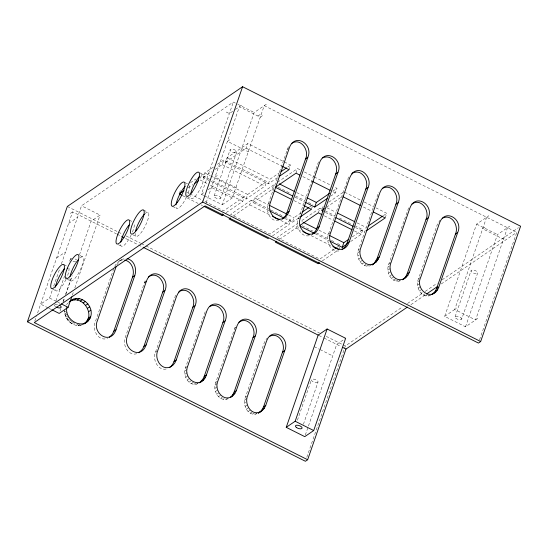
<?xml version="1.0" encoding="UTF-8"?>
<svg xmlns="http://www.w3.org/2000/svg" width="548" height="548" viewBox="0 0 548 548"><rect width="100%" height="100%" fill="white"/><g stroke="black" fill="none" stroke-linecap="round" stroke-linejoin="round"><path stroke-width="0.41" stroke-dasharray="2.74 2.06" d="M81.035 325.313C72.5 327.108 64.034 319.052 64.63 310.524C64.541 316.155 67.842 321.546 72.809 324.156L75.042 322.628M228.338 398.711C218.995 402.657 212.24 390.258 215.72 382.429L235.839 325.409M257.204 413.651C247.867 417.042 241.915 404.403 245.525 396.889L264.143 343.103L265.485 340.274L267.369 337.952M400.074 280.864C391.067 283.337 385.621 271.548 388.744 264.218L408.863 207.192M430.865 295.242C421.371 299.352 414.754 286.446 418.549 278.679L437.167 224.892L439.921 220.317M197.766 383.682C188.841 387.217 182.422 375.414 185.43 367.859L205.719 310.298M371.202 264.828L369.53 265.972C360.831 267.623 355.83 256.854 358.454 249.641L378.743 192.081M175.6 295.187L155.481 352.206C152.049 359.899 158.605 372.304 167.839 368.516M288.385 146.748L268.273 203.767C265.41 210.911 269.952 221.851 278.713 220.728M318.504 161.859L298.386 218.885C295.53 226.023 300.071 236.962 308.832 235.839M348.624 176.97L328.505 233.996C325.649 241.134 330.184 252.073 338.952 250.957M34.819 320.977L36.49 316.162M37.6 312.956L72.596 211.884L116.361 233.838M48.066 307.853L40.655 304.133L49.587 298.03L52.341 290.077M53.718 286.104L60.047 267.808M61.424 263.835L81.529 205.781L233.345 102.058L237.065 103.928M55.91 300.948L64.452 276.295M69.678 261.191L70.507 258.8M63.034 301.763L64.137 298.585M65.513 294.612L71.569 277.117M60.02 311.024L60.855 308.62M63.356 301.4L64.191 298.989M65.856 294.18L72.247 275.726M79.467 254.875L91.132 221.18L100.065 215.083L81.529 205.781M72.309 295.221L73.432 291.995M74.829 287.953L100.065 215.083M113.731 268.602L95.249 321.984C91.817 329.677 98.373 342.082 107.607 338.294M145.145 280.781L125.362 337.095C121.93 344.788 128.492 357.193 137.726 353.405M179.477 193.177L180.813 189.334M217.46 164.29L223.79 159.968L266.65 181.477L265.054 186.087L246.073 199.054L203.212 177.552L204.808 172.935L213.946 166.695M203.637 195.424L201.397 194.307L233.345 102.058M206.171 202.678L239.394 106.723L260.245 117.183L262.478 115.662M215.159 169.387L222.193 164.585L223.79 159.968M277.35 177.689L268.397 183.799L225.536 162.297L227.139 157.68L247.785 143.576L290.646 165.078L289.049 169.688M214.165 195.862L230.133 149.741M220.734 198.266A3.5 1.48 19.1 0 0 216.344 195.294A3.5 1.48 19.1 0 0 215.268 197.629A3.5 1.48 19.1 0 0 220.734 198.266L236.702 152.145A3.5 1.48 19.1 0 0 232.318 149.172A3.5 1.48 19.1 0 0 231.242 151.508A3.5 1.48 19.1 0 0 236.702 152.145M204.377 195.8L222.248 204.767L254.197 112.518L266.472 104.127M225.536 162.297L246.189 148.186L247.785 143.576M226.201 212.631L242.723 201.342L244.319 196.732L210.487 179.751M246.073 199.054L247.669 194.444L266.65 181.477M233.153 216.118L249.676 204.829L251.272 200.219L270.205 209.72M268.931 210.521L253.025 202.541L254.621 197.931L273.596 184.964L275.11 185.724M268.397 183.799L270 179.189L279.631 172.606M253.025 202.541L272 189.574L273.596 184.964M296.002 173.175L297.598 168.565L300.626 170.086M272.541 235.88L289.063 224.591L290.659 219.981L286.111 217.7M284.837 218.501L292.413 222.303L294.009 217.686L301.037 212.884M279.487 239.366L296.009 228.078L297.605 223.468L276.959 237.572M311.387 209.336L312.182 207.028M318.34 212.823L319.936 208.213L322.19 209.343M322.217 209L323.286 205.925M330.567 196.232L335.39 192.937L336.986 188.327L333.951 186.806M338.87 249.58L339.671 247.278M350.651 241.531L361.2 234.325L362.797 229.715L355.275 225.94M297.406 420.248L311.456 379.695M303.428 424.248L318.025 382.1A3.5 1.48 19.1 0 0 313.634 379.127A3.5 1.48 19.1 0 0 312.559 381.463A3.5 1.48 19.1 0 0 318.025 382.1M305.325 435.03L336.712 344.397L344.952 338.767M385.196 217.933L386.792 213.316L374.764 207.281M306.812 457.238L345.343 345.959L402.581 306.853M477.794 318.429L465.512 326.82L444.661 316.36L476.602 224.111L488.885 215.72M486.651 217.248L454.71 309.49L475.561 319.957L507.503 227.708M455.107 316.751L471.081 270.63M461.676 319.162A3.5 1.48 19.1 0 0 457.292 316.189A3.5 1.48 19.1 0 0 456.21 318.525A3.5 1.48 19.1 0 0 461.676 319.162L477.651 273.034A3.5 1.48 19.1 0 0 473.26 270.061A3.5 1.48 19.1 0 0 472.184 272.397A3.5 1.48 19.1 0 0 477.651 273.034M465.512 326.82L497.454 234.571L509.736 226.18M479.555 339.822L516.771 232.359L264.239 105.654L232.297 197.903L211.446 187.443M132.465 232.064L133.52 229.043A13.467 3.651 -63.4 0 0 134.356 224.248M114.69 266.376C116.806 262.156 121.451 258.519 126.314 258.581M116.923 264.855L119.485 261.122L121.786 259.471M66.479 304.517L69.795 301.475M70.363 213.412L72.596 211.884M68.603 223.413L77.535 217.316M232.701 111.299L229.352 113.587L224.714 111.265M235.38 109.47L241.627 105.195M257.93 116.025L260.163 114.498M56.629 258.005L65.555 251.909M229.653 139.795L227.42 141.316L248.271 151.775L250.505 150.255M190.451 182.751L195.958 178.991M188.163 187.834L192.978 184.539M203.212 177.552L211.644 171.784M217.275 175.538L215.042 177.066L235.893 187.526L238.127 185.998M201.397 194.307L204.746 192.019M208.096 189.731L213.679 185.916M287.036 149.577L288.714 148.433M64.568 312.189L65.685 311.428M222.248 204.767L234.53 196.376M64.924 313.867L67.157 312.339M65.281 315.545L67.514 314.018M66.034 317.128L68.267 315.6M244.319 196.732L223.673 210.836L202.616 200.273M287.892 166.962L290.646 165.078M66.781 318.71L69.014 317.182M67.87 320.087L70.103 318.559M68.959 321.464L71.192 319.943M70.308 322.546L72.542 321.018M251.272 200.219L230.619 214.323L270.006 234.085L290.659 219.981M277.637 182.203L297.598 168.565M71.665 323.621L73.898 322.101M78.556 323.806L76.323 325.327L79.481 325.464M77.919 325.615L80.152 324.094M81.597 324.93L83.269 323.786M144.131 282.905L145.247 282.138M268.273 203.767L270.507 202.246M309.469 207.123L312.278 205.205M332.855 191.149L336.986 188.327M292.413 222.303L299.441 217.501M298.386 218.885L300.619 217.357M319.936 208.213L300.955 221.18L302.462 221.933M328.793 202.157L343.932 191.814M326.505 207.24L341.651 196.896M155.481 352.206L157.16 351.062M328.505 233.996L330.739 232.468M334.273 249.203L319.82 259.081L277.706 237.948M337.027 247.319L340.466 244.97L335.958 242.702M352.254 236.921L362.797 229.715M383.353 215.672L386.792 213.316M322.347 260.869L337.493 250.525M234.489 328.238L236.161 327.094M185.43 367.859L187.663 366.331M358.454 249.641L359.57 248.881M184.827 371.03L187.06 369.51M357.851 252.82L360.084 251.292M184.909 374.27L187.142 372.75M357.933 256.06L359.05 255.293M185.676 377.36L187.909 375.832M358.7 259.142L360.933 257.615M187.067 380.072L189.293 378.552M360.084 261.855L362.317 260.334M188.985 382.237L191.218 380.709M362.009 264.02L363.68 262.876M191.307 383.703L193.54 382.175M364.331 265.485L366.002 264.341M193.876 384.367L196.102 382.84M366.893 266.15L369.126 264.629M196.506 384.189L198.739 382.662M215.72 382.429L217.392 381.285M388.744 264.218L390.977 262.691M215.069 385.08L217.303 383.552M388.094 266.862L389.21 266.102M214.926 388.327L217.159 386.799M387.95 270.109L390.183 268.582M215.467 391.484L217.7 389.957M388.491 273.267L390.724 271.74M216.659 394.341L218.892 392.82M389.683 276.13L391.916 274.603M218.419 396.704L220.652 395.183M391.443 278.494L393.676 276.966M220.625 398.417L222.303 397.273M393.649 280.199L395.882 278.672M223.132 399.355L224.248 398.588M396.156 281.138L398.382 279.61M225.762 399.451L227.995 397.923M398.786 281.234L400.458 280.09M484.891 227.249L482.658 228.776L503.509 239.236L505.742 237.716M245.525 396.889L246.641 396.129M418.549 278.679L420.22 277.535M244.716 399.999L246.949 398.478M417.74 281.788L419.412 280.644M244.572 403.239L245.689 402.479M417.597 285.029L419.83 283.501M245.107 406.39L247.34 404.862M418.131 288.173L420.364 286.645M246.285 409.233L248.518 407.705M419.309 291.015L421.542 289.488M248.025 411.569L250.258 410.048M421.049 293.351L422.166 292.591M407.534 303.469L422.371 293.331M425.2 291.399L437.215 283.193M442.161 279.816L518.483 227.667M250.21 413.254L252.443 411.726M423.234 295.036L424.912 293.892M410.911 304.688L425.728 294.557M441.256 283.953L516.771 232.359M252.69 414.158L254.361 413.014M425.714 295.941L427.947 294.42M255.293 414.226L256.964 413.082M428.317 296.016L429.433 295.249M444.661 316.36L456.943 307.969M119.553 260.999L122.108 260.129L124.081 260.108M80.22 325.279L82.453 324.731M237.811 104.298L254.197 112.518M476.602 224.111L497.454 234.571M304.414 171.983L313.504 176.545M314.264 176.929L330.924 185.286M344.685 192.19L361.228 200.493M364.235 202L374.01 206.904M246.189 148.186L281.528 165.921M302.818 176.6L311.908 181.155M333.116 191.8L335.39 192.937M363.393 206.986L371.66 211.138M227.139 157.68L270 179.189M296.639 192.554L306.483 197.492M327.04 207.808L336.068 212.336M357.118 222.899L366.146 227.427M278.144 187.245L291.015 193.704M295.564 195.985L304.654 200.541M308.442 202.445L312.983 204.726M325.197 210.85L334.972 215.754M339.486 218.022L352.268 224.433M295.043 197.17L304.887 202.109M325.444 212.419L335.218 217.323M355.522 227.516L364.543 232.037M222.193 164.585L265.054 186.087M272 189.574L273.514 190.334M293.968 200.595L303.811 205.534M324.354 215.844L333.376 220.371M354.433 230.934L361.2 234.325M204.808 172.935L210.076 175.579M210.829 175.956L247.669 194.444M254.621 197.931L268.253 204.767M288.707 215.028L294.009 217.686M319.005 230.229L328.779 235.133M199.541 172.682L203.507 174.675M209.733 179.374L201.459 175.223L199.862 179.84L207.384 183.607M270.965 210.096L285.357 217.316M302.119 225.728L312.648 231.009M316.408 232.893L328.437 238.935M331.444 240.442L335.205 242.326M315.148 233.708L329.437 240.88M210.391 185.121L242.723 201.342M249.676 204.829L270.883 215.467M280.727 220.412L289.063 224.591M296.009 228.078L300.523 230.338M311.052 235.619L330.602 245.429M185.025 182.6L187.676 183.929M186.827 192.355L189.081 193.485M189.834 193.862L201.863 199.897M187.039 196.472L191.012 198.458M182.97 195.835L198.013 203.376M201.02 204.89L202.52 205.644M172.531 206.384L176.497 208.377M143.617 210.103L148.255 212.432M129.376 220.138L132.027 221.467M133.109 234.887L135.753 236.215M67.329 206.473L117.738 231.763M118.505 232.147L121.56 233.681M126.143 235.976L140.651 243.257M141.418 243.641L145.234 245.559M146.001 245.942L319.374 332.931M326.252 336.383L342.288 344.425M343.055 344.808L345.343 345.959M117.121 234.222L120.944 236.14M125.533 238.442L137.767 244.579M138.528 244.963L142.35 246.881M318.922 335.472L323.368 337.705M324.108 338.075L340.986 346.541M118.327 244.682L121.635 246.34M314.182 346.631L319.374 349.234M320.114 349.603L332.718 355.926M80.056 255.56L82.707 256.889M63.808 264.636L67.116 266.294M67.39 279.329L70.699 280.987M52.635 289.084L55.944 290.748M49.587 298.03L56.999 301.749M57.739 302.119L59.965 303.236M48.813 308.223L51.033 309.339M201.253 175.038A13.467 3.651 -63.4 0 1 200.095 189.033A13.467 3.651 -63.4 0 1 190.43 195.636M144.967 213.631A13.467 3.651 -63.4 0 1 148.494 217.357A13.467 3.651 -63.4 0 1 140.548 233.4A13.467 3.651 -63.4 0 1 135.178 233.386M131.068 235.229A13.467 3.651 -63.4 0 1 123.697 245.627A13.467 3.651 -63.4 0 1 120.711 242.867M189.519 185.635A13.467 3.651 -63.4 0 1 187.443 194.999M186.532 197.054A13.467 3.651 -63.4 0 1 179.463 207.466A13.467 3.651 -63.4 0 1 175.887 206.219M80.241 257.745A13.467 3.651 -63.4 0 1 82.584 264.225L81.467 267.28A13.467 3.651 -63.4 0 1 73.959 279.418A13.467 3.651 -63.4 0 1 69.843 278.617M68.959 268.006A13.467 3.651 -63.4 0 1 66.548 278.151M65.972 279.425A13.467 3.651 -63.4 0 1 58.91 289.83A13.467 3.651 -63.4 0 1 55.327 288.591M55.636 306.695A3.5 1.48 19.1 0 1 54.533 304.928M54.807 304.62A3.5 1.48 19.1 0 1 57.574 304.517M75.672 261.807A3.5 1.48 19.1 0 1 72.343 260.999M70.637 259.636A3.5 1.48 19.1 0 1 71.911 258.204M75.24 259.012A3.5 1.48 19.1 0 1 76.556 259.903"/><path stroke-width="0.82" d="M66.918 307.339C63.787 320.039 83.652 331.218 90.18 317.984C95.537 306.305 79.796 292.118 69.617 301.489M109.394 337.253L112.429 334.109L113.779 331.287L132.548 277.089C134.877 270.637 132.116 261.554 124.739 260.101M116.245 266.266L97.482 320.464C91.543 333.581 110.621 345.672 116.012 329.759L134.781 275.562C136.986 269.349 134.603 260.547 127.609 258.779M138.939 352.775L142.549 349.22L143.898 346.398L162.667 292.2C166.791 283.754 157.646 270.322 148.522 276.932M164.9 290.673C170.839 277.555 151.762 265.465 146.364 281.377L127.595 335.575C121.656 348.692 140.74 360.783 146.131 344.87L164.9 290.673L162.667 292.2M170.777 366.653L172.668 364.331L174.017 361.509L192.786 307.312C196.396 299.345 189.156 286.714 179.785 291.221M169.627 367.475L173.01 365.126L174.901 362.81L176.251 359.981L195.019 305.784C199.89 295.927 187.457 282.467 178.641 292.043M199.588 382.73L203.068 378.976L204.137 376.62L222.906 322.423C226.516 314.456 219.269 301.825 209.905 306.332M225.132 320.895C231.071 307.777 211.994 295.687 206.603 311.6L187.663 366.331C182.306 379.449 201.205 390.635 206.37 375.092L225.132 320.895L222.906 322.423M232.921 395.649C223.865 403.397 213.549 389.813 217.953 380.908L236.722 326.711C242.113 310.798 261.191 322.888 255.252 336.013L236.318 390.662L234.88 393.423L232.921 395.649L230.687 397.17L232.647 394.95L234.085 392.19L253.018 337.534C257.149 329.095 247.997 315.655 238.873 322.272M283.569 218.214L285.453 215.898L286.803 213.069L305.572 158.872C309.695 150.433 300.551 136.993 291.426 143.61M282.419 219.036L285.803 216.686L287.686 214.371L289.036 211.542L307.805 157.351C313.744 144.234 294.666 132.137 289.269 148.049L270.507 202.246C266.89 210.213 274.137 222.844 283.501 218.337M312.538 234.147L315.573 231.009L316.922 228.18L335.691 173.983C339.301 166.017 332.061 153.385 322.697 157.893M337.924 172.462C343.863 159.345 324.786 147.248 319.388 163.16L300.619 217.357C294.68 230.475 313.764 242.565 319.155 226.653L337.924 172.462L335.691 173.983M342.075 249.669L345.692 246.121L347.042 243.291L365.811 189.094C369.421 181.128 362.173 168.496 352.809 173.004M352.748 173.127L350.857 175.449L349.508 178.271L330.739 232.468C324.8 245.586 343.877 257.676 349.275 241.764L368.044 187.574C372.914 177.71 360.481 164.249 351.658 173.832M374.284 263.43C365.174 268.506 357.317 256.217 360.687 248.114L379.627 193.382C385.018 177.47 404.095 189.567 398.156 202.685L379.394 256.875L376.524 261.656L372.051 264.958L374.291 263.184L377.161 258.403L395.923 204.205C399.54 196.239 392.293 183.607 382.929 188.115M402.479 279.727L403.595 278.966C394.252 282.912 387.498 270.513 390.977 262.691L409.74 208.493C415.137 192.581 434.215 204.678 428.276 217.796L409.342 272.445L407.904 275.206L405.945 277.432L403.712 278.959L405.671 276.733L407.109 273.973L426.043 219.316C430.173 210.877 421.022 197.438 411.897 204.055M260.17 411.904L262.108 409.657L263.533 406.89L282.446 352.289C286.056 344.411 278.973 331.732 269.65 336.294M262.396 410.377L258.403 413.076L262.396 410.377L264.341 408.137L265.766 405.362L284.679 350.761C290.639 337.664 271.726 325.663 266.376 341.582L247.758 395.368C243.963 403.136 250.58 416.042 260.074 411.932M432.03 294.468L435.133 291.447L436.557 288.673L455.47 234.071C459.08 226.201 451.997 213.521 442.668 218.083M457.703 232.544C463.663 219.453 444.75 207.445 439.4 223.365L420.782 277.151C414.48 289.892 432.865 302.893 438.79 287.152L457.703 232.544L455.47 234.071M83.741 323.957C96.701 316.271 82.659 293.598 69.795 301.475M307.647 459.745L305.414 461.272L27.4 321.779L67.329 206.473L242.586 86.728L520.6 226.221L480.671 341.527L478.438 343.055L205.055 205.89L34.264 322.58L307.647 459.745L345.98 349.049L407.376 307.099M51.772 309.709L59.191 313.429L68.116 307.325L71.754 296.838M27.4 321.779L202.657 202.041L242.586 86.728M204.027 206.397L222.077 215.453L222.604 213.912M305.647 202.486L314.737 207.048L316.333 202.438L329.41 193.499M276.74 241.243L275.363 242.189L318.224 263.691L318.751 262.156M330.191 241.257L342.219 247.292L343.815 242.682L348.74 239.318M286.234 427.344L318.176 335.095L327.108 328.999L345.644 338.294L313.696 430.543L304.77 436.646L286.234 427.344L295.166 421.248L327.108 328.999M87.269 321.655L85.036 323.183L87.057 320.916L88.379 318.093L90.612 316.566M179.723 291.344L177.833 293.66L176.483 296.489L157.714 350.686C154.104 358.652 161.345 371.284 170.716 366.776M69.719 301.859L70.733 300.722M179.902 193.478L184.032 190.656M194.355 183.601L198.486 180.778M71.082 300.694L73.316 299.174M74.055 299.962L76.288 298.441M77.213 300.099L79.446 298.578M80.344 301.099L82.57 299.571M83.221 302.886L85.454 301.359M281.008 171.661L286.515 167.9M85.666 305.339L87.899 303.818M222.077 215.453L223.454 214.508M279.411 176.278L289.049 169.688L282.282 166.297M132.548 277.089L134.781 275.562M305.572 158.872L307.805 157.351M87.502 308.298L89.735 306.777M88.625 311.709L90.852 310.182M230.4 218.001L229.023 218.94L268.41 238.702M87.906 319.621L90.139 318.093M87.057 320.916L89.29 319.388M83.57 323.971L84.687 323.204M86.207 322.21L88.44 320.683M84.426 323.772L86.098 322.628M145.247 282.138L146.364 281.377M113.779 331.287L116.012 329.759M286.803 213.069L289.036 211.542M302.441 211.925L308.764 207.603M300.845 216.542L311.387 209.336L304.572 205.918M314.737 207.048L327.129 198.582M300.064 225.31L318.34 212.823L322.094 214.706M324.437 208.651L321.683 210.535L323.19 211.288M192.786 307.312L195.019 305.784M365.811 189.094L368.044 187.574M143.898 346.398L146.131 344.87M316.922 228.18L319.155 226.653M395.923 204.205L398.156 202.685M334.965 248.73L336.342 247.792M368.208 226.016L382.662 216.138M174.017 361.509L176.251 359.981M347.042 243.291L349.275 241.764M318.224 263.691L319.6 262.752M342.219 247.292L347.137 243.935M366.612 230.626L385.196 217.933L373.167 211.891M253.018 337.534L255.252 336.013M426.043 219.316L428.276 217.796M204.137 376.62L206.37 375.092M377.161 258.403L379.394 256.875M203.068 378.976L205.301 377.456M376.092 260.766L378.325 259.238M201.267 381.401L203.5 379.874M374.291 263.184L376.524 261.656M199.582 382.792L201.26 381.648M282.446 352.289L284.679 350.761M234.085 392.19L236.318 390.662M407.109 273.973L409.342 272.445M232.647 394.95L234.88 393.423M405.671 276.733L407.904 275.206M426.433 294.077L437.729 286.364M263.533 406.89L265.766 405.362M436.557 288.673L438.79 287.152M262.108 409.657L264.341 408.137M435.133 291.447L437.366 289.919M431.982 294.481L435.42 292.159M402.533 279.727L405.945 277.432M299.79 175.079L296.002 173.175L275.349 187.286L292.769 196.026M312.661 181.539L330.088 190.279M343.089 196.801L360.385 205.479M279.22 183.813L294.365 191.416M307.243 197.876L316.333 202.438M337.568 213.09L354.864 221.769M335.972 217.707L353.268 226.379M274.274 190.718L291.694 199.458M334.883 221.125L352.172 229.804M269.013 205.151L287.193 214.268M303.215 222.31L316.751 229.098M329.533 235.51L343.815 242.682M269.685 210.905L284.076 218.125M300.112 226.166L314.401 233.332M272.397 216.227L279.213 219.652M302.777 231.475L309.545 234.866M332.855 246.566L338.87 249.58M202.657 202.041L480.671 341.527M179.217 193.944L182.224 195.458M121.711 236.524L124.006 237.674M143.117 247.264L318.176 335.095M342.418 347.261L345.98 349.049M61.445 303.982L68.116 307.325M295.166 421.248L313.696 430.543M190.834 193.239A13.467 3.651 -63.4 0 1 199.671 176.415M135.582 230.989A13.467 3.651 -63.4 0 1 144.419 214.172M120.82 242.093A13.467 3.651 -63.4 0 1 121.464 239.428L122.519 236.407A13.467 3.651 -63.4 0 1 129.102 224.975M176.004 204.815A13.467 3.651 -63.4 0 1 185.162 186.334M55.444 287.186A13.467 3.651 -63.4 0 1 64.602 268.705M70.11 276.391A13.467 3.651 -63.4 0 1 70.822 273.651L71.939 270.596A13.467 3.651 -63.4 0 1 78.597 259.348M59.273 305.14A3.5 1.48 19.1 0 1 60.835 307.64A3.5 1.48 19.1 0 1 56.369 307.12M117.889 234.085L116.834 237.099A13.467 3.651 -63.4 0 0 118.82 243.476A13.467 3.651 -63.4 0 0 127.828 229.742L128.883 226.721A13.467 3.651 -63.4 0 0 126.903 220.351A13.467 3.651 -63.4 0 0 117.889 234.085M67.308 268.267L66.192 271.329A13.467 3.651 -63.4 0 0 67.794 278.329A13.467 3.651 -63.4 0 0 76.83 264.958L77.946 261.903A13.467 3.651 -63.4 0 0 76.343 254.902A13.467 3.651 -63.4 0 0 67.308 268.267M191.958 192.321A13.467 3.651 -63.4 0 0 198.876 172.353A13.467 3.651 -63.4 0 0 187.046 188.06A13.467 3.651 -63.4 0 0 191.958 192.321M136.705 230.078A13.467 3.651 -63.4 0 0 143.617 210.103A13.467 3.651 -63.4 0 0 131.787 225.81A13.467 3.651 -63.4 0 0 136.705 230.078M177.449 202.239A13.467 3.651 -63.4 0 0 184.361 182.265A13.467 3.651 -63.4 0 0 172.531 197.972A13.467 3.651 -63.4 0 0 177.449 202.239M56.889 284.611A13.467 3.651 -63.4 0 0 63.808 264.636A13.467 3.651 -63.4 0 0 51.978 280.343A13.467 3.651 -63.4 0 0 56.889 284.611M296.584 427.584A3.5 1.48 19.1 0 0 302.051 428.221A3.5 1.48 19.1 0 0 297.66 425.248A3.5 1.48 19.1 0 0 296.584 427.584"/></g></svg>
